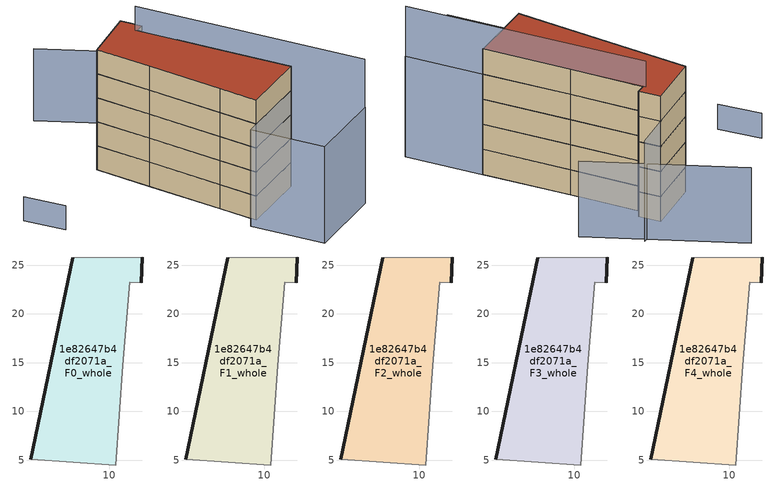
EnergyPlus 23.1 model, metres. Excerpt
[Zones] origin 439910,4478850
1e82647b4df2071a_F0_whole
 floor ground (EU_floor_Construction): 10.67,4.5 11.42,14.75 12.11,23.24 13.28,23.21 13.41,25.83 6.25,25.73 4.82,18.89 2.92,9.75 1.95,5.08 z0
 wall outside (EU_wall_Construction): 1.95,5.08 2.92,9.75 4.82,18.89 6.25,25.73 / 13.41,25.83 13.28,23.21 z0:3
 wall adiabatic (EU_wall_Construction): 6.25,25.73 13.41,25.83 / 13.28,23.21 12.11,23.24 11.42,14.75 10.67,4.5 1.95,5.08 z0:3
1e82647b4df2071a_F1_whole
 floor to 1e82647b4df2071a_F0_whole (EU_floor_Construction): 10.67,4.5 11.42,14.75 12.11,23.24 13.27,23.21 13.41,25.83 6.25,25.73 4.82,18.89 2.92,9.75 1.95,5.08 z3
 wall outside (EU_wall_Construction): 1.95,5.08 2.92,9.75 4.82,18.89 6.25,25.73 / 13.41,25.83 13.28,23.21 z3:6
 wall adiabatic (EU_wall_Construction): 6.25,25.73 13.41,25.83 / 13.28,23.21 12.11,23.24 11.42,14.75 10.67,4.5 1.95,5.08 z3:6
1e82647b4df2071a_F2_whole
 floor to 1e82647b4df2071a_F1_whole (EU_floor_Construction): 10.67,4.5 11.42,14.75 12.11,23.24 13.27,23.21 13.41,25.83 6.25,25.73 4.82,18.89 2.92,9.75 1.95,5.08 z6
 wall outside (EU_wall_Construction): 1.95,5.08 2.92,9.75 4.82,18.89 6.25,25.73 / 13.41,25.83 13.28,23.21 z6:9
 wall adiabatic (EU_wall_Construction): 6.25,25.73 13.41,25.83 / 13.28,23.21 12.11,23.24 11.42,14.75 10.67,4.5 1.95,5.08 z6:9
1e82647b4df2071a_F3_whole
 floor to 1e82647b4df2071a_F2_whole (EU_floor_Construction): 10.67,4.5 11.42,14.75 12.11,23.24 13.27,23.21 13.41,25.83 6.25,25.73 4.82,18.89 2.92,9.75 1.95,5.08 z9
 wall outside (EU_wall_Construction): 1.95,5.08 2.92,9.75 4.82,18.89 6.25,25.73 / 13.41,25.83 13.28,23.21 z9:12
 wall adiabatic (EU_wall_Construction): 6.25,25.73 13.41,25.83 / 13.28,23.21 12.11,23.24 11.42,14.75 10.67,4.5 1.95,5.08 z9:12
1e82647b4df2071a_F4_whole
 floor to 1e82647b4df2071a_F3_whole (EU_floor_Construction): 10.67,4.5 11.42,14.75 12.11,23.24 13.27,23.21 13.41,25.83 6.25,25.73 4.82,18.89 2.92,9.75 1.95,5.08 z12
 wall outside (EU_wall_Construction): 1.95,5.08 2.92,9.75 4.82,18.89 6.25,25.73 / 13.41,25.83 13.28,23.21 z12:15
 wall adiabatic (EU_wall_Construction): 6.25,25.73 13.41,25.83 / 13.28,23.21 12.11,23.24 11.42,14.75 10.67,4.5 1.95,5.08 z12:15
 roof outside (EU_roof_Construction): 13.41,25.83 13.28,23.21 12.11,23.24 11.42,14.75 10.67,4.5 1.95,5.08 2.92,9.75 4.82,18.89 6.25,25.73 z15
shading: 18.06,25.88 6.24,25.67 / 0.48,5.18 10.67,4.5 / 10.67,4.5 10.07,-4.53 / 10.07,-4.53 -0.12,-3.85 / -0.12,-3.85 0.48,5.18 z0:12; 10.04,-4.46 12.02,23.53 z0:18; -7.74,28.75 -7.91,23.67 z0:3; 19.69,19.07 14.19,36.38 z0:9
[Building]
EU S2 Campaign: North Axis=0; Terrain=City; Solar Distribution=FullExterior
[Site:Location]
Madrid: Latitude=40.5; Longitude=-3.5; Time Zone=1; Elevation=609
[SizingPeriod:WeatherFileDays]
AnnualSizingPeriod: Begin Month=1; Begin Day of Month=1; End Month=12; End Day of Month=31; Day of Week for Start Day=Monday; Use Weather File Daylight Saving Period=No; Use Weather File Rain and Snow Indicators=No
[MATERIAL]
EU_InternalMass_Material: Roughness=MediumRough; Thickness=0.1; Conductivity=1; Density=1800; Specific Heat=900; Thermal Absorptance=0.9; Solar Absorptance=0.7; Visible Absorptance=0.7
[MATERIAL:NOMASS] Roughness=MediumRough; Thermal Absorptance=0.9; Solar Absorptance=0.7; Visible Absorptance=0.7
Name | Thermal Resistance
EU_wall_NoMass | 1.60022
EU_roof_NoMass | 1.57597
EU_floor_NoMass | 0.470652
[CONSTRUCTION]
EU_wall_Construction: EU_wall_NoMass
EU_roof_Construction: EU_roof_NoMass
EU_floor_Construction: EU_floor_NoMass
EU_InternalMass_Construction: EU_InternalMass_Material
[ZONE] Type=1; Multiplier=1; Ceiling Height=autocalculate; Volume=475.357; Floor Area=autocalculate; Part of Total Floor Area=Yes
1e82647b4df2071a_F0_whole; 1e82647b4df2071a_F1_whole; 1e82647b4df2071a_F2_whole; 1e82647b4df2071a_F3_whole; 1e82647b4df2071a_F4_whole
[INTERNALMASS] Construction=EU_InternalMass_Construction; Surface Area=158.457
Name | Zone or ZoneList
1e82647b4df2071a_F0_whole_EU_InternalMass | 1e82647b4df2071a_F0_whole
1e82647b4df2071a_F1_whole_EU_InternalMass | 1e82647b4df2071a_F1_whole
1e82647b4df2071a_F2_whole_EU_InternalMass | 1e82647b4df2071a_F2_whole
1e82647b4df2071a_F3_whole_EU_InternalMass | 1e82647b4df2071a_F3_whole
1e82647b4df2071a_F4_whole_EU_InternalMass | 1e82647b4df2071a_F4_whole
[OTHEREQUIPMENT] Fuel Type=Electricity; Design Level Calculation Method=Watts/Area; Power per Zone Floor Area=1; Fraction Latent=0; Fraction Radiant=0; Fraction Lost=0; Carbon Dioxide Generation Rate=0; EndUse Subcategory=EU_Step8_InternalGains
Name | Zone or ZoneList or Space or SpaceList | Schedule
EU_Step8_InternalGain_1e82647b4df2071a_F0_whole_f000 | 1e82647b4df2071a_F0_whole | EU_Step8_GainSchedule_1e82647b4df2071a_F0_whole_f000
EU_Step8_InternalGain_1e82647b4df2071a_F1_whole_f000 | 1e82647b4df2071a_F1_whole | EU_Step8_GainSchedule_1e82647b4df2071a_F1_whole_f000
EU_Step8_InternalGain_1e82647b4df2071a_F2_whole_f000 | 1e82647b4df2071a_F2_whole | EU_Step8_GainSchedule_1e82647b4df2071a_F2_whole_f000
EU_Step8_InternalGain_1e82647b4df2071a_F3_whole_f000 | 1e82647b4df2071a_F3_whole | EU_Step8_GainSchedule_1e82647b4df2071a_F3_whole_f000
EU_Step8_InternalGain_1e82647b4df2071a_F4_whole_f000 | 1e82647b4df2071a_F4_whole | EU_Step8_GainSchedule_1e82647b4df2071a_F4_whole_f000
[ZONEVENTILATION:DESIGNFLOWRATE] Schedule=EU_AlwaysOn; Design Flow Rate Calculation Method=AirChanges/Hour; Air Changes per Hour=0.480704; Ventilation Type=Natural; Fan Pressure Rise=0; Fan Total Efficiency=1; Constant Term Coefficient=1; Temperature Term Coefficient=0; Velocity Term Coefficient=0; Velocity Squared Term Coefficient=0; Minimum Indoor Temperature=-100; Maximum Indoor Temperature=100; Delta Temperature=-100; Minimum Outdoor Temperature=-100; Maximum Outdoor Temperature=100; Maximum Wind Speed=40
Name | Zone or ZoneList or Space or SpaceList
EU_ConstantAir_1e82647b4df2071a_F0_whole | 1e82647b4df2071a_F0_whole
EU_ConstantAir_1e82647b4df2071a_F1_whole | 1e82647b4df2071a_F1_whole
EU_ConstantAir_1e82647b4df2071a_F2_whole | 1e82647b4df2071a_F2_whole
EU_ConstantAir_1e82647b4df2071a_F3_whole | 1e82647b4df2071a_F3_whole
EU_ConstantAir_1e82647b4df2071a_F4_whole | 1e82647b4df2071a_F4_whole
[HVACTEMPLATE:THERMOSTAT] Constant Heating Setpoint=20; Constant Cooling Setpoint=50
EU_HeatOnly_1e82647b4df2071a_F0_whole; EU_HeatOnly_1e82647b4df2071a_F1_whole; EU_HeatOnly_1e82647b4df2071a_F2_whole; EU_HeatOnly_1e82647b4df2071a_F3_whole; EU_HeatOnly_1e82647b4df2071a_F4_whole
[HVACTEMPLATE:ZONE:IDEALLOADSAIRSYSTEM] System Availability Schedule=EU_AlwaysOn; Maximum Heating Supply Air Temperature=50; Minimum Cooling Supply Air Temperature=13; Maximum Heating Supply Air Humidity Ratio=0.0156; Minimum Cooling Supply Air Humidity Ratio=0.0077; Heating Limit=NoLimit; Cooling Limit=NoLimit; Heating Availability Schedule=EU_AlwaysOn; Cooling Availability Schedule=EU_CoolingOff; Dehumidification Control Type=ConstantSensibleHeatRatio; Cooling Sensible Heat Ratio=0.7; Dehumidification Setpoint=60; Humidification Control Type=None; Humidification Setpoint=30; Outdoor Air Method=None; Outdoor Air Flow Rate per Person=0.00944; Outdoor Air Flow Rate per Zone Floor Area=0; Outdoor Air Flow Rate per Zone=0; Demand Controlled Ventilation Type=None; Outdoor Air Economizer Type=NoEconomizer; Heat Recovery Type=None; Sensible Heat Recovery Effectiveness=0.7; Latent Heat Recovery Effectiveness=0.65
Name | Template Thermostat
1e82647b4df2071a_F0_whole | EU_HeatOnly_1e82647b4df2071a_F0_whole
1e82647b4df2071a_F1_whole | EU_HeatOnly_1e82647b4df2071a_F1_whole
1e82647b4df2071a_F2_whole | EU_HeatOnly_1e82647b4df2071a_F2_whole
1e82647b4df2071a_F3_whole | EU_HeatOnly_1e82647b4df2071a_F3_whole
1e82647b4df2071a_F4_whole | EU_HeatOnly_1e82647b4df2071a_F4_whole
[SIZING:ZONE] Zone Cooling Design Supply Air Temperature Input Method=SupplyAirTemperature; Zone Cooling Design Supply Air Temperature=13; Zone Heating Design Supply Air Temperature Input Method=SupplyAirTemperature; Zone Heating Design Supply Air Temperature=50; Zone Cooling Design Supply Air Humidity Ratio=0.008; Zone Heating Design Supply Air Humidity Ratio=0.008; Cooling Design Air Flow Method=DesignDay; Cooling Design Air Flow Rate=0; Cooling Minimum Air Flow per Zone Floor Area=0.000762; Cooling Minimum Air Flow=0; Cooling Minimum Air Flow Fraction=0.2; Heating Design Air Flow Method=DesignDay; Heating Design Air Flow Rate=0; Heating Maximum Air Flow per Zone Floor Area=0.002032; Heating Maximum Air Flow=0.141576; Heating Maximum Air Flow Fraction=0.3; Account for Dedicated Outdoor Air System=No; Dedicated Outdoor Air System Control Strategy=NeutralSupplyAir; Dedicated Outdoor Air Low Setpoint Temperature for Design=autosize; Dedicated Outdoor Air High Setpoint Temperature for Design=autosize; Zone Load Sizing Method=Sensible Load Only No Latent Load; Zone Latent Cooling Design Supply Air Humidity Ratio Input Method=HumidityRatioDifference; Zone Cooling Design Supply Air Humidity Ratio Difference=0.005; Zone Latent Heating Design Supply Air Humidity Ratio Input Method=HumidityRatioDifference; Zone Humidification Design Supply Air Humidity Ratio Difference=0.005
1e82647b4df2071a_F0_whole; 1e82647b4df2071a_F1_whole; 1e82647b4df2071a_F2_whole; 1e82647b4df2071a_F3_whole; 1e82647b4df2071a_F4_whole
[SCHEDULE:CONSTANT]
Name | Hourly Value
EU_AlwaysOn | 1
EU_CoolingOff | 0
[SCHEDULE:FILE] Column Number=1; Rows to Skip at Top=0; Number of Hours of Data=8760; Column Separator=Comma; Interpolate to Timestep=No; Minutes per Item=60; Adjust Schedule for Daylight Savings=Yes
Name | File
EU_Step8_GainSchedule_1e82647b4df2071a_F0_whole_f000 | ../../schedules/1e82647b4df2071a/1e82647b4df2071a_F0_whole_f000_gain.csv
EU_Step8_GainSchedule_1e82647b4df2071a_F1_whole_f000 | ../../schedules/1e82647b4df2071a/1e82647b4df2071a_F1_whole_f000_gain.csv
EU_Step8_GainSchedule_1e82647b4df2071a_F2_whole_f000 | ../../schedules/1e82647b4df2071a/1e82647b4df2071a_F2_whole_f000_gain.csv
EU_Step8_GainSchedule_1e82647b4df2071a_F3_whole_f000 | ../../schedules/1e82647b4df2071a/1e82647b4df2071a_F3_whole_f000_gain.csv
EU_Step8_GainSchedule_1e82647b4df2071a_F4_whole_f000 | ../../schedules/1e82647b4df2071a/1e82647b4df2071a_F4_whole_f000_gain.csv
